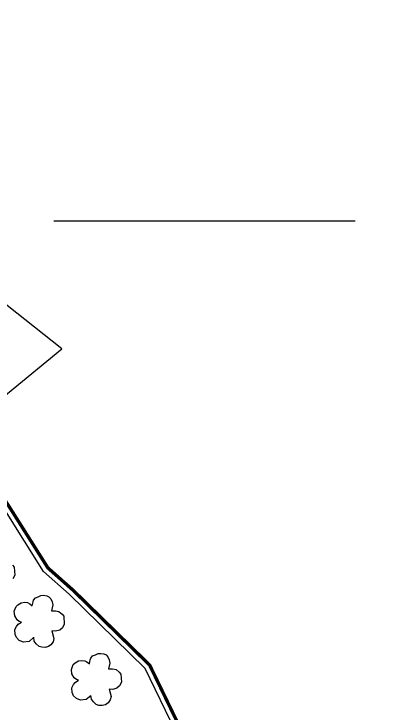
# Model space of a CAD drawing. Extents: x 734557 to 737707, y 7817455 to 7821910.
# Drawn here: x 736522 to 736860, y 7820057 to 7820686 of the extents above; entities that cross this region are included whole.
import ezdxf

# ---------------------------------------------------------------- set-up
doc = ezdxf.new("R2010")
doc.units = 0
doc.header["$MEASUREMENT"] = 0
doc.linetypes.add('CONTINUO', pattern=[0])
for name, color, linetype in [('0114000150', 1, 'Continuous'), ('CURSOS_D_AGUA', 4, 'Continuous'), ('MALHA', 8, 'Continuous'), ('MATO', 3, 'Continuous')]:
    doc.layers.add(name, color=color, linetype=linetype)

msp = doc.modelspace()

# ---------------------------------------------------------------- linework, layer by layer
at = {"layer": '0114000150'}
msp.add_lwpolyline([(737042.82, 7819134.72), (736870.68, 7819321.43), (736793.91, 7819402.49), (736738.48, 7819461.99), (736685.07, 7819519.98), (736624.11, 7819585.42), (736559.11, 7819654.61), (736517.02, 7819700.24), (736484.16, 7819733.16), (736746.12, 7819940.44), (736725.05, 7819970.82), (736697.38, 7819996.73), (736667, 7820041), (736639.63, 7820097.46), (736571.37, 7820164.12), (736548.26, 7820184.6), (736513.82, 7820239.04), (736493.84, 7820270.01), (736478.93, 7820286.39), (736466.56, 7820304.37), (736564.64, 7820384.68), (736246, 7820637.01), (736179.27, 7820690.31)], dxfattribs=at)
at = {"layer": 'CURSOS_D_AGUA', "const_width": 3}
msp.add_lwpolyline([(736470.68, 7820307.21), (736482.86, 7820289.5), (736497.82, 7820273.07), (736518.03, 7820241.73), (736552.11, 7820187.87), (736574.78, 7820167.78), (736643.75, 7820100.43), (736671.34, 7820043.52), (736701.2, 7820000.01), (736728.86, 7819974.11), (736818.1, 7819845.41)], dxfattribs=at)
at = {"layer": 'MALHA', "linetype": 'ByBlock'}
msp.add_lwpolyline([(736557.46, 7820500), (736828.76, 7820500)], dxfattribs=at)
at = {"layer": 'MATO', "linetype": 'Continuous', "flags": 128}
msp.add_lwpolyline([(736667, 7820041), (736639.63, 7820097.46), (736571.37, 7820164.12), (736548.26, 7820184.6), (736513.82, 7820239.04), (736493.84, 7820270.01), (736478.93, 7820286.39), (736466.56, 7820304.37), (736564.64, 7820384.68), (736246, 7820637.01), (736179.27, 7820690.31)], dxfattribs=at)
at = {"layer": 'MATO', "linetype": 'CONTINUO'}
for points in [[(736520.26, 7820190.33, 0), (736521.86, 7820188.51, 0), (736522.29, 7820181.27, 0), (736520.51, 7820178.03, 0)], [(736539.23, 7820125.13, 0), (736535.17, 7820121.73, 0), (736530.02, 7820121.13, 0), (736526.34, 7820122.56, 0), (736523.74, 7820125.12, 0), (736522.66, 7820128.06, 0), (736522.37, 7820132.39, 0), (736523.77, 7820135.12, 0), (736525.26, 7820137.15, 0), (736528.22, 7820139.16, 0), (736526.33, 7820139.76, 0), (736524.47, 7820141.3, 0), (736522.28, 7820144.75, 0), (736521.89, 7820148.86, 0), (736523.47, 7820153.14, 0), (736525.13, 7820154.68, 0), (736528.16, 7820156.53, 0), (736531.34, 7820156.95, 0), (736533.88, 7820156.59, 0), (736535.89, 7820155.66, 0), (736538.09, 7820153.7, 0), (736538.75, 7820157.45, 0), (736539.31, 7820158.95, 0), (736540.96, 7820161.04, 0), (736543.41, 7820161.94, 0), (736545.8, 7820163, 0), (736548.49, 7820163.24, 0), (736551.03, 7820162.88, 0), (736553.1, 7820161.79, 0), (736554.63, 7820160.13, 0), (736555.98, 7820157.48, 0), (736556.5, 7820154.53, 0), (736555.28, 7820149.27, 0), (736558.97, 7820149.32, 0), (736562.01, 7820148.59, 0), (736564.89, 7820146.31, 0), (736566.48, 7820144.49, 0), (736566.91, 7820137.25, 0), (736565.14, 7820134.01, 0), (736562.78, 7820131.85, 0), (736559.06, 7820130.86, 0), (736555.81, 7820131.14, 0), (736557.55, 7820124.38, 0), (736556.75, 7820121.5, 0), (736554.8, 7820118.75, 0), (736552.64, 7820117.03, 0), (736549.58, 7820116.28, 0), (736546.55, 7820116.46, 0), (736544.28, 7820117.11, 0), (736541.67, 7820119.67, 0), (736539.9, 7820121.98, 0), (736539.35, 7820125.48, 0)], [(736590.66, 7820072.9, 0), (736586.61, 7820069.5, 0), (736581.45, 7820068.9, 0), (736577.78, 7820070.33, 0), (736575.17, 7820072.89, 0), (736574.09, 7820075.83, 0), (736573.8, 7820080.16, 0), (736575.21, 7820082.9, 0), (736576.69, 7820084.92, 0), (736579.66, 7820086.93, 0), (736577.77, 7820087.54, 0), (736575.91, 7820089.07, 0), (736573.72, 7820092.52, 0), (736573.32, 7820096.64, 0), (736574.9, 7820100.92, 0), (736576.56, 7820102.45, 0), (736579.59, 7820104.3, 0), (736582.77, 7820104.73, 0), (736585.31, 7820104.36, 0), (736587.32, 7820103.43, 0), (736589.52, 7820101.47, 0), (736590.18, 7820105.22, 0), (736590.75, 7820106.72, 0), (736592.39, 7820108.81, 0), (736594.84, 7820109.71, 0), (736597.23, 7820110.77, 0), (736599.92, 7820111.01, 0), (736602.46, 7820110.65, 0), (736604.53, 7820109.56, 0), (736606.07, 7820107.9, 0), (736607.41, 7820105.25, 0), (736607.94, 7820102.3, 0), (736606.71, 7820097.04, 0), (736610.4, 7820097.09, 0), (736613.45, 7820096.36, 0), (736616.32, 7820094.09, 0), (736617.91, 7820092.26, 0), (736618.35, 7820085.02, 0), (736616.57, 7820081.78, 0), (736614.21, 7820079.62, 0), (736610.5, 7820078.63, 0), (736607.24, 7820078.92, 0), (736608.98, 7820072.15, 0), (736608.19, 7820069.27, 0), (736606.23, 7820066.52, 0), (736604.08, 7820064.8, 0), (736601.02, 7820064.05, 0), (736597.99, 7820064.24, 0), (736595.71, 7820064.88, 0), (736593.11, 7820067.44, 0), (736591.33, 7820069.75, 0), (736590.79, 7820073.25, 0)]]:
    msp.add_polyline3d(points, dxfattribs=at)

doc.saveas('drawing.dxf')
